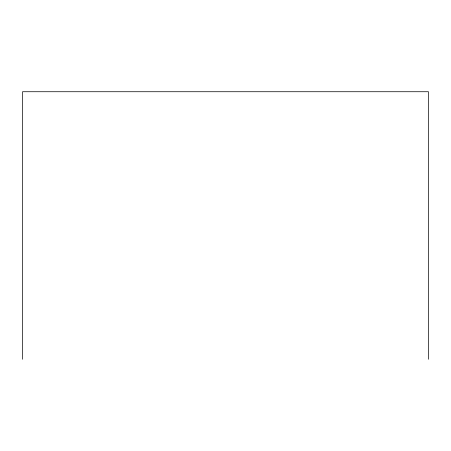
<?xml version="1.0" encoding="UTF-8"?>
<svg xmlns="http://www.w3.org/2000/svg" width="451" height="451" viewBox="0 0 451 451"><rect width="100%" height="100%" fill="white"/><g stroke="black" fill="none" stroke-linecap="round" stroke-linejoin="round"><path stroke-width="0.68" d="M428.45 359.272L428.45 91.728L22.55 91.728L22.55 359.272"/></g></svg>
